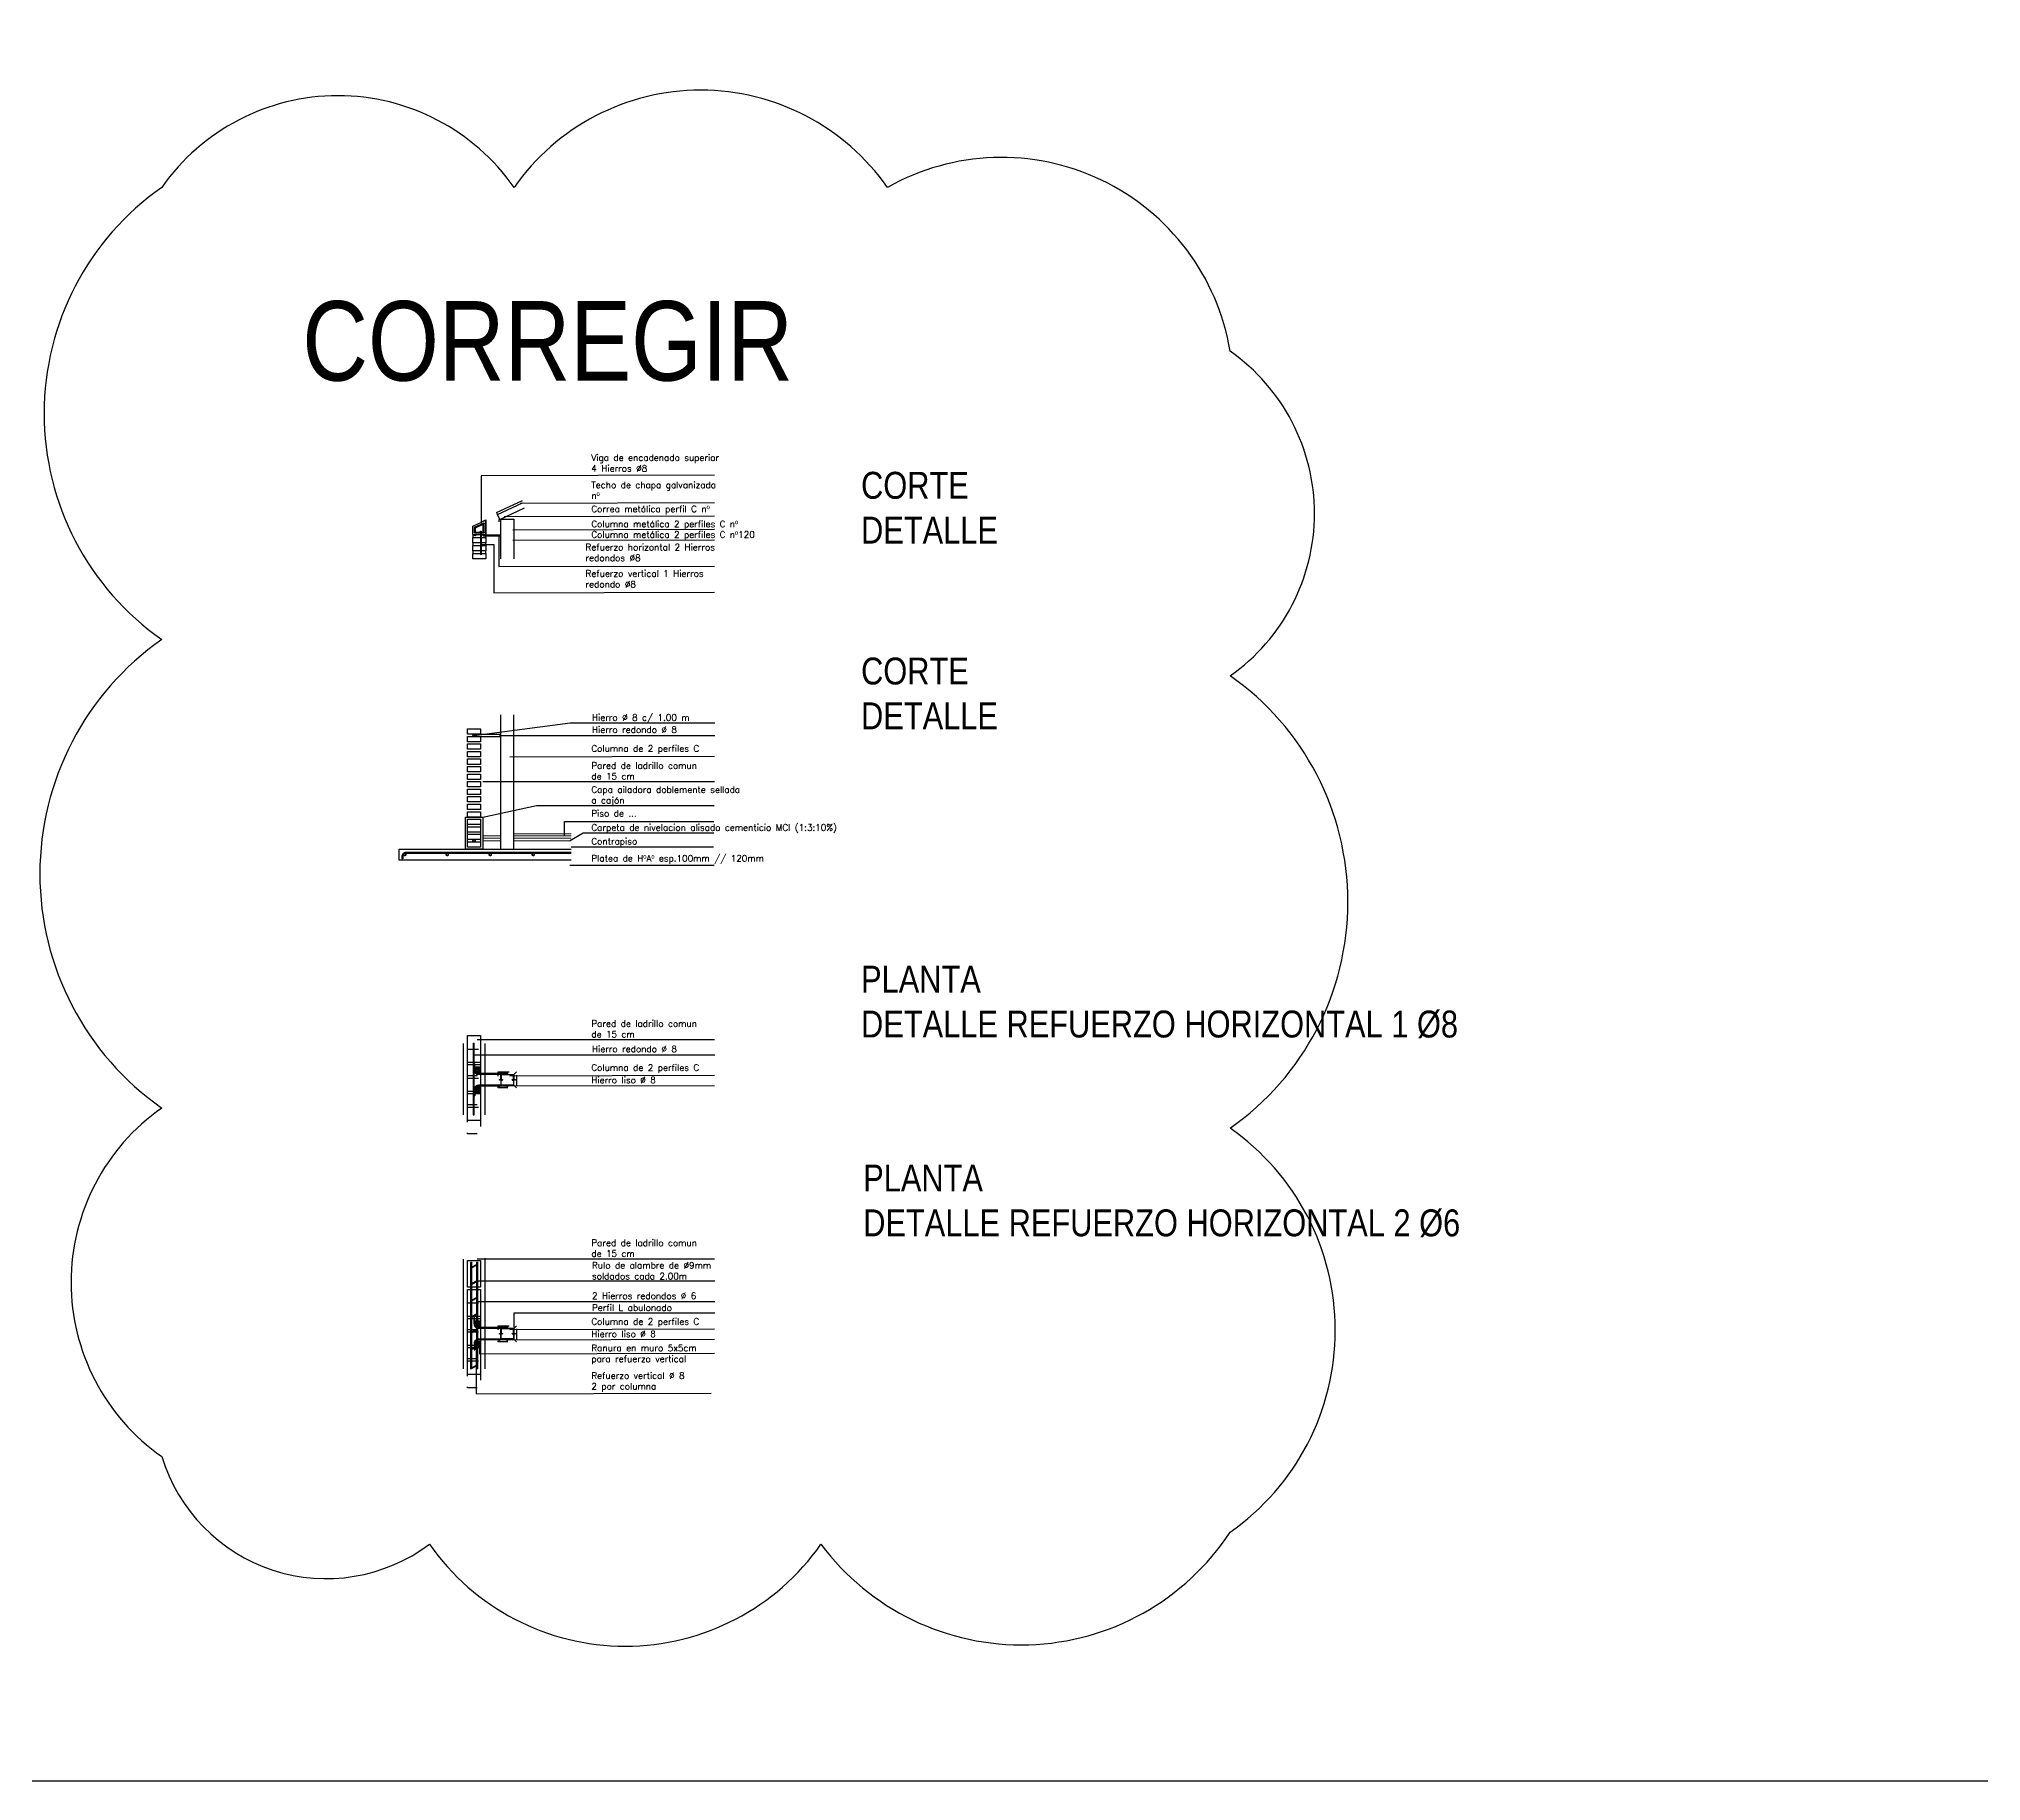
# Model space of a CAD drawing. Header units: metres. Extents: x 5593058 to 5593183, y 6971841 to 6972020.
# Drawn here: x 5593071.52 to 5593089.59, y 6971987.23 to 6972003.43 of the extents above; entities that cross this region are included whole.
import ezdxf

# ---------------------------------------------------------------- set-up
doc = ezdxf.new("R2010")
doc.units = ezdxf.units.M
doc.header["$LTSCALE"] = 0.1
doc.linetypes.add('ACAD_ISO04W100', pattern=[30, 24, -3, 0, -3])
doc.linetypes.add('RAYITA-RAYITA', pattern=[0.175, 0.075, -0.1])
for name, color, linetype in [('1 simb_flecha', 1, 'Continuous'), ('A - TEXTOS', 1, 'Continuous'), ('A- HACH_MURO', 10, 'Continuous'), ('A-ARMADURA', 13, 'ACAD_ISO04W100'), ('D-DETALLES', 7, 'Continuous')]:
    doc.layers.add(name, color=color, linetype=linetype)
doc.layers.add('A-PISOS', color=252, linetype='Continuous', lineweight=0)
doc.styles.add('C-100', font='ARIALN.TTF')
doc.styles.add('ROMANS', font='romans')
pattern_1 = [(45, (0, 0), (-0.0022450640302673, 0.0022450640302673), [])]
pattern_2 = [(45, (0, -2.3611328), (-0.0022450640302673, 0.0022450640302673), [])]

msp = doc.modelspace()

# ---------------------------------------------------------------- hatches: boundary and pattern name
h = msp.add_hatch()
h.set_pattern_fill('ANSI31', color=256, scale=0.001)
h.set_pattern_definition(pattern_1)
h.paths.add_polyline_path([(5593075.629, 6971993.867), (5593075.579, 6971993.867), (5593075.579, 6971993.834, -0.850866), (5593075.596, 6971993.831, -0.850866), (5593075.579, 6971993.828), (5593075.579, 6971993.826, 0.082555), (5593075.585, 6971993.817), (5593075.629, 6971993.817)])
h = msp.add_hatch()
h.set_pattern_fill('ANSI31', color=256, scale=0.001)
h.set_pattern_definition(pattern_1)
h.paths.add_polyline_path([(5593075.629, 6971993.626), (5593075.579, 6971993.626), (5593075.579, 6971993.66, 0.850866), (5593075.596, 6971993.663, 0.850866), (5593075.579, 6971993.665), (5593075.579, 6971993.667, -0.082555), (5593075.585, 6971993.676), (5593075.629, 6971993.676)])
h = msp.add_hatch()
h.set_pattern_fill('ANSI31', color=256, scale=0.001)
h.set_pattern_definition(pattern_2)
h.paths.add_polyline_path([(5593075.579, 6971991.506), (5593075.579, 6971991.472, -0.850866), (5593075.596, 6971991.47, -0.850866), (5593075.579, 6971991.467), (5593075.579, 6971991.465, 0.082555), (5593075.585, 6971991.456), (5593075.629, 6971991.456), (5593075.629, 6971991.506)])
h = msp.add_hatch()
h.set_pattern_fill('ANSI31', color=256, scale=0.001)
h.set_pattern_definition(pattern_2)
h.paths.add_polyline_path([(5593075.629, 6971991.265), (5593075.579, 6971991.265), (5593075.579, 6971991.299, 0.850866), (5593075.596, 6971991.301, 0.850866), (5593075.579, 6971991.304), (5593075.579, 6971991.306, -0.082555), (5593075.585, 6971991.315), (5593075.629, 6971991.315)])

# ---------------------------------------------------------------- linework, layer by layer
for p, q in [((5593075.809, 6971998.959), (5593075.787, 6971999.004)), ((5593075.809, 6971998.959), (5593076.039, 6971999.066)), ((5593075.559, 6971998.817), (5593075.559, 6971998.792)), ((5593075.676, 6971998.817), (5593075.676, 6971998.792)), ((5593075.559, 6971998.742), (5593075.559, 6971998.717)), ((5593075.559, 6971998.667), (5593075.559, 6971998.642)), ((5593075.676, 6971998.742), (5593075.676, 6971998.717)), ((5593075.676, 6971998.667), (5593075.676, 6971998.642)), ((5593075.819, 6971995.891), (5593075.819, 6971997.141)), ((5593075.939, 6971995.891), (5593075.939, 6971997.141)), ((5593074.873, 6971995.891), (5593076.473, 6971995.891)), ((5593074.873, 6971995.791), (5593074.873, 6971995.891)), ((5593076.473, 6971995.791), (5593074.873, 6971995.791)), ((5593075.469, 6971994.085), (5593075.469, 6971993.423)), ((5593075.669, 6971994.085), (5593075.669, 6971993.423)), ((5593075.469, 6971992.081), (5593075.469, 6971991.061)), ((5593075.669, 6971992.089), (5593075.669, 6971991.061))]:
    msp.add_line(p, q)
at = {"color": 8}
for p, q in [((5593075.819, 6971998.962), (5593075.939, 6971998.962)), ((5593075.819, 6971998.592), (5593075.819, 6971998.962)), ((5593075.939, 6971998.962), (5593075.939, 6971998.592))]:
    msp.add_line(p, q, dxfattribs=at)
at = {"linetype": 'RAYITA-RAYITA'}
for p, q in [((5593075.819, 6971993.797), (5593075.794, 6971993.822)), ((5593075.939, 6971993.797), (5593075.964, 6971993.822)), ((5593075.819, 6971993.697), (5593075.794, 6971993.672)), ((5593075.939, 6971993.697), (5593075.964, 6971993.672)), ((5593075.819, 6971991.436), (5593075.794, 6971991.461)), ((5593075.939, 6971991.436), (5593075.964, 6971991.461)), ((5593075.819, 6971991.336), (5593075.794, 6971991.311)), ((5593075.939, 6971991.336), (5593075.964, 6971991.311))]:
    msp.add_line(p, q, dxfattribs=at)
for points in [[(5593062.472, 6972015.429), (5593116.703, 6972015.429), (5593116.703, 6971987.226), (5593062.472, 6971987.226)], [(5593075.558, 6971998.792), (5593075.678, 6971998.792), (5593075.678, 6971998.742), (5593075.558, 6971998.742)], [(5593075.558, 6971998.717), (5593075.678, 6971998.717), (5593075.678, 6971998.667), (5593075.558, 6971998.667)], [(5593075.558, 6971998.642), (5593075.678, 6971998.642), (5593075.678, 6971998.592), (5593075.558, 6971998.592)], [(5593075.834, 6971993.747), (5593075.819, 6971993.747), (5593075.819, 6971993.797), (5593075.939, 6971993.797), (5593075.939, 6971993.747), (5593075.924, 6971993.747), (5593075.924, 6971993.749), (5593075.937, 6971993.749), (5593075.937, 6971993.795), (5593075.821, 6971993.795), (5593075.821, 6971993.749), (5593075.834, 6971993.749)], [(5593075.834, 6971993.747), (5593075.819, 6971993.747), (5593075.819, 6971993.697), (5593075.939, 6971993.697), (5593075.939, 6971993.747), (5593075.924, 6971993.747), (5593075.924, 6971993.745), (5593075.937, 6971993.745), (5593075.937, 6971993.699), (5593075.821, 6971993.699), (5593075.821, 6971993.745), (5593075.834, 6971993.745)], [(5593075.834, 6971991.386), (5593075.819, 6971991.386), (5593075.819, 6971991.436), (5593075.939, 6971991.436), (5593075.939, 6971991.386), (5593075.924, 6971991.386), (5593075.924, 6971991.388), (5593075.937, 6971991.388), (5593075.937, 6971991.434), (5593075.821, 6971991.434), (5593075.821, 6971991.388), (5593075.834, 6971991.388)], [(5593075.819, 6971991.436), (5593075.939, 6971991.436), (5593075.939, 6971991.336), (5593075.819, 6971991.336)], [(5593075.834, 6971991.386), (5593075.819, 6971991.386), (5593075.819, 6971991.336), (5593075.939, 6971991.336), (5593075.939, 6971991.386), (5593075.924, 6971991.386), (5593075.924, 6971991.384), (5593075.937, 6971991.384), (5593075.937, 6971991.338), (5593075.821, 6971991.338), (5593075.821, 6971991.384), (5593075.834, 6971991.384)]]:
    msp.add_lwpolyline(points, close=True)
at = {"flags": 128}
for points in [[(5593075.652, 6971998.942), (5593075.652, 6971998.943), (5593075.679, 6971998.955), (5593075.679, 6971998.815), (5593075.819, 6971998.815), (5593075.819, 6971998.955), (5593075.799, 6971998.955), (5593075.799, 6971998.935)], [(5593075.509, 6971997.011), (5593075.629, 6971997.011), (5593075.629, 6971996.961), (5593075.509, 6971996.961), (5593075.509, 6971997.011)], [(5593075.509, 6971996.941), (5593075.629, 6971996.941), (5593075.629, 6971996.891), (5593075.509, 6971996.891), (5593075.509, 6971996.941)], [(5593075.509, 6971996.871), (5593075.629, 6971996.871), (5593075.629, 6971996.821), (5593075.509, 6971996.821), (5593075.509, 6971996.871)], [(5593075.509, 6971996.801), (5593075.629, 6971996.801), (5593075.629, 6971996.751), (5593075.509, 6971996.751), (5593075.509, 6971996.801)], [(5593075.509, 6971996.731), (5593075.629, 6971996.731), (5593075.629, 6971996.681), (5593075.509, 6971996.681), (5593075.509, 6971996.731)], [(5593075.509, 6971996.661), (5593075.629, 6971996.661), (5593075.629, 6971996.611), (5593075.509, 6971996.611), (5593075.509, 6971996.661)], [(5593075.509, 6971996.591), (5593075.629, 6971996.591), (5593075.629, 6971996.541), (5593075.509, 6971996.541), (5593075.509, 6971996.591)], [(5593075.509, 6971996.521), (5593075.629, 6971996.521), (5593075.629, 6971996.471), (5593075.509, 6971996.471), (5593075.509, 6971996.521)], [(5593075.509, 6971996.451), (5593075.629, 6971996.451), (5593075.629, 6971996.401), (5593075.509, 6971996.401), (5593075.509, 6971996.451)], [(5593075.509, 6971996.381), (5593075.629, 6971996.381), (5593075.629, 6971996.331), (5593075.509, 6971996.331), (5593075.509, 6971996.381)], [(5593075.509, 6971996.311), (5593075.629, 6971996.311), (5593075.629, 6971996.261), (5593075.509, 6971996.261), (5593075.509, 6971996.311)], [(5593075.509, 6971996.241), (5593075.629, 6971996.241), (5593075.629, 6971996.191), (5593075.509, 6971996.191), (5593075.509, 6971996.241)], [(5593075.509, 6971995.911), (5593075.509, 6971996.171), (5593075.629, 6971996.171), (5593075.629, 6971995.911), (5593075.509, 6971995.911)], [(5593075.509, 6971996.171), (5593075.629, 6971996.171), (5593075.629, 6971996.121), (5593075.509, 6971996.121), (5593075.509, 6971996.171)], [(5593075.509, 6971996.101), (5593075.629, 6971996.101), (5593075.629, 6971996.051), (5593075.509, 6971996.051), (5593075.509, 6971996.101)], [(5593075.509, 6971996.031), (5593075.629, 6971996.031), (5593075.629, 6971995.981), (5593075.509, 6971995.981), (5593075.509, 6971996.031)], [(5593075.509, 6971995.961), (5593075.629, 6971995.961), (5593075.629, 6971995.911), (5593075.509, 6971995.911), (5593075.509, 6971995.961)], [(5593075.509, 6971994.159), (5593075.629, 6971994.159), (5593075.629, 6971993.909), (5593075.509, 6971993.909), (5593075.509, 6971994.159)], [(5593075.509, 6971993.889), (5593075.629, 6971993.889), (5593075.629, 6971993.639), (5593075.509, 6971993.639), (5593075.509, 6971993.889)], [(5593075.629, 6971993.817), (5593075.579, 6971993.817), (5593075.579, 6971993.867), (5593075.629, 6971993.867)], [(5593075.509, 6971993.619), (5593075.629, 6971993.619), (5593075.629, 6971993.369), (5593075.509, 6971993.369), (5593075.509, 6971993.619)], [(5593075.629, 6971993.676), (5593075.579, 6971993.676), (5593075.579, 6971993.626), (5593075.629, 6971993.626)], [(5593075.509, 6971992.068), (5593075.629, 6971992.068), (5593075.629, 6971991.818), (5593075.509, 6971991.818), (5593075.509, 6971992.068)], [(5593075.509, 6971991.798), (5593075.629, 6971991.798), (5593075.629, 6971991.548), (5593075.509, 6971991.548), (5593075.509, 6971991.798)], [(5593075.509, 6971991.528), (5593075.629, 6971991.528), (5593075.629, 6971991.278), (5593075.509, 6971991.278), (5593075.509, 6971991.528)], [(5593075.629, 6971991.456), (5593075.579, 6971991.456), (5593075.579, 6971991.506), (5593075.629, 6971991.506)], [(5593075.509, 6971991.258), (5593075.629, 6971991.258), (5593075.629, 6971991.008), (5593075.509, 6971991.008), (5593075.509, 6971991.258)], [(5593075.629, 6971991.315), (5593075.579, 6971991.315), (5593075.579, 6971991.265), (5593075.629, 6971991.265)]]:
    msp.add_lwpolyline(points, dxfattribs=at)
msp.add_lwpolyline([(5593075.489, 6971995.891), (5593075.489, 6971996.191), (5593075.649, 6971996.191), (5593075.649, 6971995.891)], close=True, dxfattribs=at)
at = {"linetype": 'RAYITA-RAYITA', "flags": 128}
for points in [[(5593075.509, 6971994.034), (5593075.629, 6971994.034), (5593075.629, 6971993.784), (5593075.509, 6971993.784), (5593075.509, 6971994.034)], [(5593075.509, 6971993.764), (5593075.629, 6971993.764), (5593075.629, 6971993.514), (5593075.509, 6971993.514), (5593075.509, 6971993.764)], [(5593075.509, 6971993.494), (5593075.629, 6971993.494), (5593075.629, 6971993.244), (5593075.509, 6971993.244), (5593075.509, 6971993.494)], [(5593075.509, 6971991.673), (5593075.629, 6971991.673), (5593075.629, 6971991.423), (5593075.509, 6971991.423), (5593075.509, 6971991.673)], [(5593075.509, 6971991.403), (5593075.629, 6971991.403), (5593075.629, 6971991.153), (5593075.509, 6971991.153), (5593075.509, 6971991.403)], [(5593075.509, 6971991.133), (5593075.629, 6971991.133), (5593075.629, 6971990.883), (5593075.509, 6971990.883), (5593075.509, 6971991.133)]]:
    msp.add_lwpolyline(points, dxfattribs=at)
for points in [[(5593075.794, 6971993.822), (5593075.964, 6971993.822), (5593075.964, 6971993.672), (5593075.794, 6971993.672)], [(5593075.794, 6971991.461), (5593075.964, 6971991.461), (5593075.964, 6971991.311), (5593075.794, 6971991.311)]]:
    msp.add_lwpolyline(points, close=True, dxfattribs=at)
for centre in [(5593075.879, 6971993.809), (5593075.807, 6971993.747), (5593075.879, 6971993.684), (5593075.951, 6971993.747), (5593075.879, 6971991.448), (5593075.807, 6971991.386), (5593075.879, 6971991.323), (5593075.951, 6971991.386)]:
    msp.add_circle(centre, 0.00296)
at = {"layer": '1 simb_flecha', "flags": 128}
for points in [[(5593077.805, 6971999.37), (5593075.636, 6971999.364), (5593075.636, 6971998.924)], [(5593075.848, 6971998.987), (5593077.805, 6971998.992)], [(5593075.999, 6971999.11), (5593077.805, 6971999.116)], [(5593075.931, 6971998.863), (5593077.805, 6971998.868)], [(5593075.636, 6971998.726), (5593075.752, 6971998.726), (5593075.752, 6971998.275), (5593077.805, 6971998.281)], [(5593075.8, 6971998.806), (5593075.8, 6971998.52), (5593077.805, 6971998.525)], [(5593075.931, 6971998.765), (5593077.805, 6971998.77)], [(5593075.569, 6971996.95), (5593075.569, 6971996.95), (5593076.462, 6971997.067), (5593077.809, 6971997.067)], [(5593075.807, 6971996.95), (5593077.808, 6971996.95)], [(5593075.902, 6971996.751), (5593077.805, 6971996.756)], [(5593075.649, 6971996.522), (5593077.806, 6971996.522)], [(5593075.649, 6971996.191), (5593076.149, 6971996.299), (5593077.801, 6971996.299)], [(5593076.411, 6971996.016), (5593076.411, 6971996.15), (5593077.8, 6971996.15)], [(5593076.456, 6971995.971), (5593076.583, 6971996.043), (5593077.799, 6971996.043)], [(5593076.46, 6971995.742), (5593077.801, 6971995.742)], [(5593076.473, 6971995.915), (5593077.797, 6971995.915)], [(5593075.599, 6971994.123), (5593077.806, 6971994.123)], [(5593075.567, 6971993.981), (5593077.808, 6971993.981)], [(5593075.902, 6971993.786), (5593077.805, 6971993.792)], [(5593075.879, 6971993.691), (5593077.805, 6971993.696)], [(5593075.599, 6971992.084), (5593077.806, 6971992.084)], [(5593075.599, 6971991.877), (5593077.808, 6971991.877)], [(5593075.599, 6971991.686), (5593077.808, 6971991.686)], [(5593075.902, 6971991.425), (5593077.805, 6971991.431)], [(5593077.808, 6971991.576), (5593075.939, 6971991.576), (5593075.939, 6971991.447)], [(5593075.588, 6971991.301), (5593075.588, 6971990.828), (5593077.776, 6971990.834)], [(5593075.618, 6971991.301), (5593075.618, 6971991.198), (5593077.805, 6971991.204)], [(5593075.879, 6971991.33), (5593077.805, 6971991.335)]]:
    msp.add_lwpolyline(points, dxfattribs=at)
at = {"layer": 'A - TEXTOS'}
for p, q in [((5593075.779, 6971999.022), (5593076.018, 6971999.134)), ((5593075.779, 6971999.022), (5593075.787, 6971999.004)), ((5593075.787, 6971999.004), (5593076.018, 6971999.112)), ((5593075.558, 6971998.897), (5593075.678, 6971998.953)), ((5593075.558, 6971998.817), (5593075.558, 6971998.897)), ((5593075.558, 6971998.817), (5593075.678, 6971998.817)), ((5593075.678, 6971998.817), (5593075.678, 6971998.953))]:
    msp.add_line(p, q, dxfattribs=at)
at = {"layer": 'A- HACH_MURO', "flags": 128}
msp.add_lwpolyline([(5593072.664, 6972002.046, 0.520567), (5593072.664, 6971997.842, 0.520567), (5593072.664, 6971993.485, 0.520567), (5593072.664, 6971990.244, 0.520567), (5593075.154, 6971989.429, 0.520567), (5593078.796, 6971989.429, 0.520567), (5593082.602, 6971989.541, 0.520567), (5593082.602, 6971993.298, 0.520567), (5593082.602, 6971997.505, 0.520567), (5593082.602, 6972000.522, 0.520567), (5593079.414, 6972002.046, 0.520567), (5593075.941, 6972002.046, 0.520567)], format="xyb", close=True, dxfattribs=at)
at = {"layer": 'A-ARMADURA'}
for p, q in [((5593075.574, 6971998.887), (5593075.662, 6971998.928)), ((5593075.574, 6971998.833), (5593075.574, 6971998.887)), ((5593075.574, 6971998.833), (5593075.662, 6971998.833)), ((5593075.582, 6971998.881), (5593075.654, 6971998.915)), ((5593075.582, 6971998.841), (5593075.582, 6971998.881)), ((5593075.582, 6971998.841), (5593075.654, 6971998.841)), ((5593075.628, 6971998.845), (5593075.628, 6971998.628)), ((5593075.636, 6971998.845), (5593075.636, 6971998.628)), ((5593075.654, 6971998.841), (5593075.654, 6971998.915)), ((5593075.658, 6971998.814), (5593075.819, 6971998.814)), ((5593075.662, 6971998.833), (5593075.662, 6971998.928)), ((5593075.658, 6971998.806), (5593075.819, 6971998.806)), ((5593075.569, 6971996.961), (5593075.819, 6971996.961)), ((5593075.569, 6971996.941), (5593075.819, 6971996.941)), ((5593074.897, 6971995.818), (5593074.897, 6971995.802)), ((5593074.897, 6971995.802), (5593074.905, 6971995.802)), ((5593074.905, 6971995.822), (5593074.905, 6971995.802)), ((5593076.473, 6971995.861), (5593074.936, 6971995.861)), ((5593076.473, 6971995.853), (5593074.936, 6971995.853)), ((5593075.561, 6971994.088), (5593075.569, 6971994.088)), ((5593075.561, 6971994.088), (5593075.561, 6971993.421)), ((5593075.569, 6971993.597), (5593075.569, 6971994.088)), ((5593075.569, 6971993.84), (5593075.569, 6971993.897)), ((5593075.569, 6971993.897), (5593075.577, 6971993.897)), ((5593075.577, 6971993.84), (5593075.577, 6971993.897)), ((5593075.879, 6971993.805), (5593075.609, 6971993.805)), ((5593075.879, 6971993.797), (5593075.609, 6971993.797)), ((5593075.879, 6971993.805), (5593075.879, 6971993.797)), ((5593075.569, 6971993.654), (5593075.569, 6971993.597)), ((5593075.569, 6971993.421), (5593075.569, 6971993.601)), ((5593075.569, 6971993.597), (5593075.577, 6971993.597)), ((5593075.569, 6971993.597), (5593075.577, 6971993.597)), ((5593075.577, 6971993.654), (5593075.577, 6971993.597)), ((5593075.879, 6971993.697), (5593075.609, 6971993.697)), ((5593075.879, 6971993.689), (5593075.609, 6971993.689)), ((5593075.879, 6971993.689), (5593075.879, 6971993.697)), ((5593075.561, 6971993.421), (5593075.569, 6971993.421)), ((5593075.569, 6971991.479), (5593075.569, 6971991.536)), ((5593075.569, 6971991.536), (5593075.577, 6971991.536)), ((5593075.577, 6971991.479), (5593075.577, 6971991.536)), ((5593075.879, 6971991.444), (5593075.609, 6971991.444)), ((5593075.879, 6971991.436), (5593075.609, 6971991.436)), ((5593075.879, 6971991.444), (5593075.879, 6971991.436)), ((5593075.569, 6971991.292), (5593075.569, 6971991.236)), ((5593075.569, 6971991.236), (5593075.577, 6971991.236)), ((5593075.569, 6971991.236), (5593075.577, 6971991.236)), ((5593075.577, 6971991.292), (5593075.577, 6971991.236)), ((5593075.879, 6971991.336), (5593075.609, 6971991.336)), ((5593075.879, 6971991.328), (5593075.609, 6971991.328)), ((5593075.879, 6971991.328), (5593075.879, 6971991.336))]:
    msp.add_line(p, q, dxfattribs=at)
for points in [[(5593075.538, 6971991.995), (5593075.603, 6971992.029), (5593075.601, 6971992.034), (5593075.536, 6971992)], [(5593075.538, 6971992.052), (5593075.544, 6971992.052), (5593075.544, 6971991.059), (5593075.538, 6971991.059)], [(5593075.596, 6971992.052), (5593075.602, 6971992.052), (5593075.602, 6971991.059), (5593075.596, 6971991.059)], [(5593075.538, 6971991.842), (5593075.603, 6971991.876), (5593075.601, 6971991.88), (5593075.536, 6971991.846)], [(5593075.538, 6971991.688), (5593075.603, 6971991.722), (5593075.601, 6971991.727), (5593075.536, 6971991.693)], [(5593075.538, 6971991.535), (5593075.603, 6971991.569), (5593075.601, 6971991.574), (5593075.536, 6971991.54)], [(5593075.538, 6971991.393), (5593075.603, 6971991.427), (5593075.601, 6971991.431), (5593075.536, 6971991.397)], [(5593075.538, 6971991.237), (5593075.603, 6971991.271), (5593075.601, 6971991.276), (5593075.536, 6971991.242)], [(5593075.538, 6971991.059), (5593075.603, 6971991.093), (5593075.601, 6971991.098), (5593075.536, 6971991.064)]]:
    msp.add_lwpolyline(points, close=True, dxfattribs=at)
for centre, radius in [((5593075.578, 6971998.884), 0.004), ((5593075.578, 6971998.837), 0.004), ((5593075.578, 6971998.81), 0.004), ((5593075.632, 6971998.845), 0.004), ((5593075.658, 6971998.921), 0.004), ((5593075.658, 6971998.837), 0.004), ((5593075.658, 6971998.81), 0.004), ((5593075.569, 6971996.95), 0.0102), ((5593075.569, 6971995.97), 0.0102), ((5593074.924, 6971995.841), 0.0102), ((5593075.319, 6971995.841), 0.0102), ((5593075.719, 6971995.841), 0.0102), ((5593076.119, 6971995.841), 0.0102), ((5593075.587, 6971993.831), 0.00859), ((5593075.587, 6971993.663), 0.00859), ((5593075.587, 6971991.47), 0.00859), ((5593075.587, 6971991.301), 0.00859)]:
    msp.add_circle(centre, radius, dxfattribs=at)
for centre, radius, start, end in [((5593074.938, 6971995.82), 0.0413, 92.6466, 182.6407), ((5593074.938, 6971995.82), 0.0333, 92.9477, 177.0589), ((5593075.61, 6971993.838), 0.0413, 177.3593, 267.3534), ((5593075.61, 6971993.838), 0.0333, 177.3593, 267.3534), ((5593075.61, 6971993.655), 0.0413, 92.6466, 182.6407), ((5593075.61, 6971993.655), 0.0333, 92.6466, 182.6407), ((5593075.61, 6971991.477), 0.0413, 177.3593, 267.3534), ((5593075.61, 6971991.477), 0.0333, 177.3593, 267.3534), ((5593075.61, 6971991.294), 0.0413, 92.6466, 182.6407), ((5593075.61, 6971991.294), 0.0333, 92.6466, 182.6407)]:
    msp.add_arc(centre, radius, start, end, dxfattribs=at)
at = {"layer": 'A-PISOS'}
for p, q in [((5593075.649, 6971996.016), (5593075.819, 6971996.016)), ((5593075.649, 6971995.996), (5593075.819, 6971995.996)), ((5593075.649, 6971995.971), (5593075.819, 6971995.971)), ((5593075.939, 6971996.036), (5593076.473, 6971996.036)), ((5593075.939, 6971996.016), (5593076.473, 6971996.016)), ((5593075.939, 6971995.996), (5593076.473, 6971995.996)), ((5593075.939, 6971995.971), (5593076.473, 6971995.971))]:
    msp.add_line(p, q, dxfattribs=at)

# ---------------------------------------------------------------- texts
at = {"layer": 'A - TEXTOS', "attachment_point": 1, "style": 'C-100'}
for s, width, gutter_width, insert, char_height in [('CORREGIR', 17.17193, 44.377, (5593073.971, 6972000.989), 0.7396), ('CORTE\\PDETALLE ', 5.80428, 15, (5593079.169, 6971999.401), 0.25), ('CORTE\\PDETALLE ', 5.80428, 15, (5593079.169, 6971997.674), 0.25), ('PLANTA\\PDETALLE REFUERZO HORIZONTAL 1 %%C8', 5.80428, 15, (5593079.169, 6971994.808), 0.25), ('PLANTA\\PDETALLE REFUERZO HORIZONTAL 2 %%C6', 5.80428, 15, (5593079.189, 6971992.959), 0.25)]:
    msp.add_mtext_dynamic_manual_height_columns(s, width=width, gutter_width=gutter_width, heights=[0], dxfattribs=dict(at, insert=insert, char_height=char_height))
at = {"layer": 'D-DETALLES', "color": 1, "char_height": 0.06, "attachment_point": 1, "style": 'ROMANS'}
for s, insert, width in [('\\A1;Viga de encadenado superior\\P4 Hierros %%C8 ', (5593076.66, 6971999.563), 1.91488), ('\\A1;Techo de chapa galvanizada\\Pnº', (5593076.66, 6971999.309), 1.91488), ('\\A1;Correa metálica perfil C nº', (5593076.66, 6971999.086), 1.91488), ('\\A1;Columna metálica 2 perfiles C nº', (5593076.66, 6971998.946), 1.91488), ('\\A1;Columna metálica 2 perfiles C nº120', (5593076.66, 6971998.848), 1.91488), ('\\A1;Refuerzo horizontal 2 Hierros \\Predondos %%C8', (5593076.606, 6971998.731), 2.85098), ('\\A1;Refuerzo vertical 1 Hierros \\Predondo %%C8', (5593076.606, 6971998.486), 2.85098), ('\\A1;\\pxi-3,l4,t4;Hierro %%C 8 c/ 1.00 m ', (5593076.606, 6971997.147), 2.85098), ('\\A1;\\pxi-3,l4,t4;Hierro redondo %%C 8', (5593076.606, 6971997.033), 2.85098), ('\\A1;Columna de 2 perfiles C ', (5593076.66, 6971996.859), 2.85098), ('\\A1;Pared de ladrillo comun \\Pde 15 cm ', (5593076.66, 6971996.7), 2.85098), ('\\A1;Capa ailadora doblemente sellada \\Pa cajón ', (5593076.66, 6971996.476), 2.85098), ('\\A1;Carpeta de nivelacion alisado cementicio MCI (1:3:10%)', (5593076.66, 6971996.124), 2.85098), ('\\A1;Piso de ...', (5593076.66, 6971996.255), 2.85098), ('\\A1;Contrapiso ', (5593076.66, 6971995.995), 2.85098), ('\\A1;Platea de HºAº esp.100mm // 120mm ', (5593076.66, 6971995.837), 2.85098), ('\\A1;Pared de ladrillo comun \\Pde 15 cm ', (5593076.66, 6971994.301), 2.85098), ('\\A1;\\pxi-3,l4,t4;Hierro redondo %%C 8', (5593076.606, 6971994.064), 2.85098), ('\\A1;Columna de 2 perfiles C ', (5593076.66, 6971993.891), 2.85098), ('\\A1;Hierro liso %%C 8 ', (5593076.66, 6971993.775), 2.85098), ('\\A1;Pared de ladrillo comun \\Pde 15 cm ', (5593076.66, 6971992.262), 2.85098), ('\\A1;\\pxi-3,l4,t4;Rulo de alambre de %%C9mm\\Psoldados cada 2.00m  ', (5593076.606, 6971992.052), 2.85098), ('\\A1;\\pxi-3,l4,t4;2 Hierros redondos %%C 6', (5593076.606, 6971991.769), 2.85098), ('\\A1;\\pxi-3,l4,t4;Perfil L abulonado ', (5593076.606, 6971991.658), 2.85098), ('\\A1;Columna de 2 perfiles C ', (5593076.66, 6971991.53), 2.85098), ('\\A1;Hierro liso %%C 8 ', (5593076.66, 6971991.414), 2.85098), ('\\A1;Ranura en muro 5x5cm\\Ppara refuerzo vertical ', (5593076.66, 6971991.283), 2.1443), ('\\A1;Refuerzo vertical %%C 8 \\P2 por columna', (5593076.66, 6971991.027), 2.1443)]:
    msp.add_mtext(s, dxfattribs=dict(at, insert=insert, width=width))

doc.saveas('drawing.dxf')
